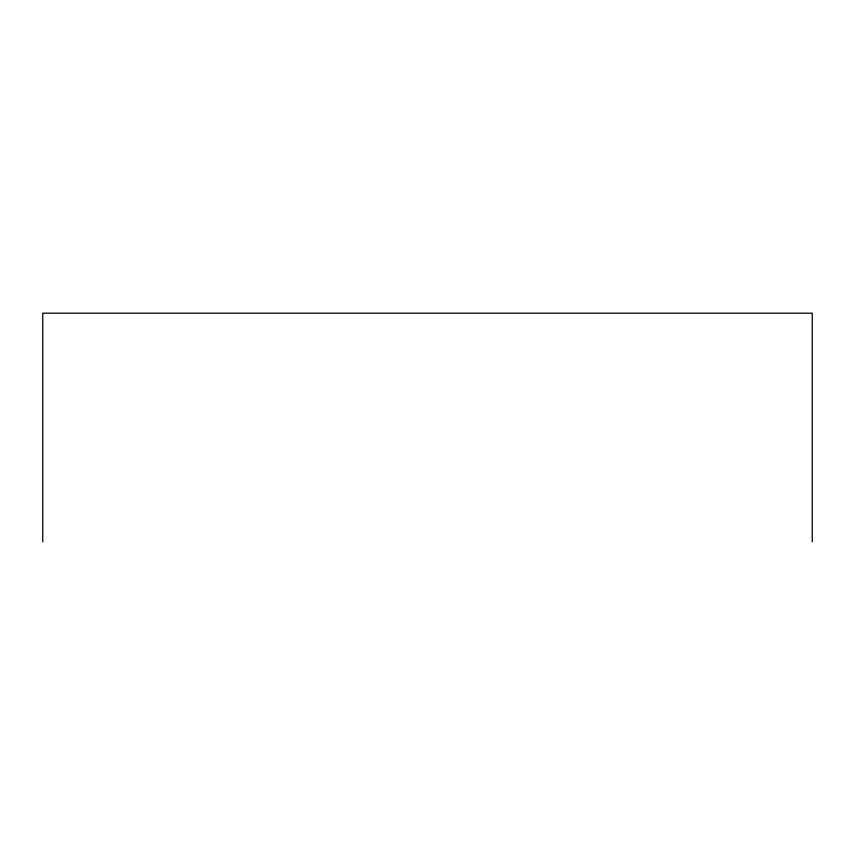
<?xml version="1.0" encoding="UTF-8"?>
<svg xmlns="http://www.w3.org/2000/svg" width="855" height="855" viewBox="0 0 855 855"><rect width="100%" height="100%" fill="white"/><g stroke="black" fill="none" stroke-linecap="round" stroke-linejoin="round"><path stroke-width="1.28" d="M812.25 541.813L812.25 313.187L42.75 313.187L42.75 541.813"/></g></svg>
